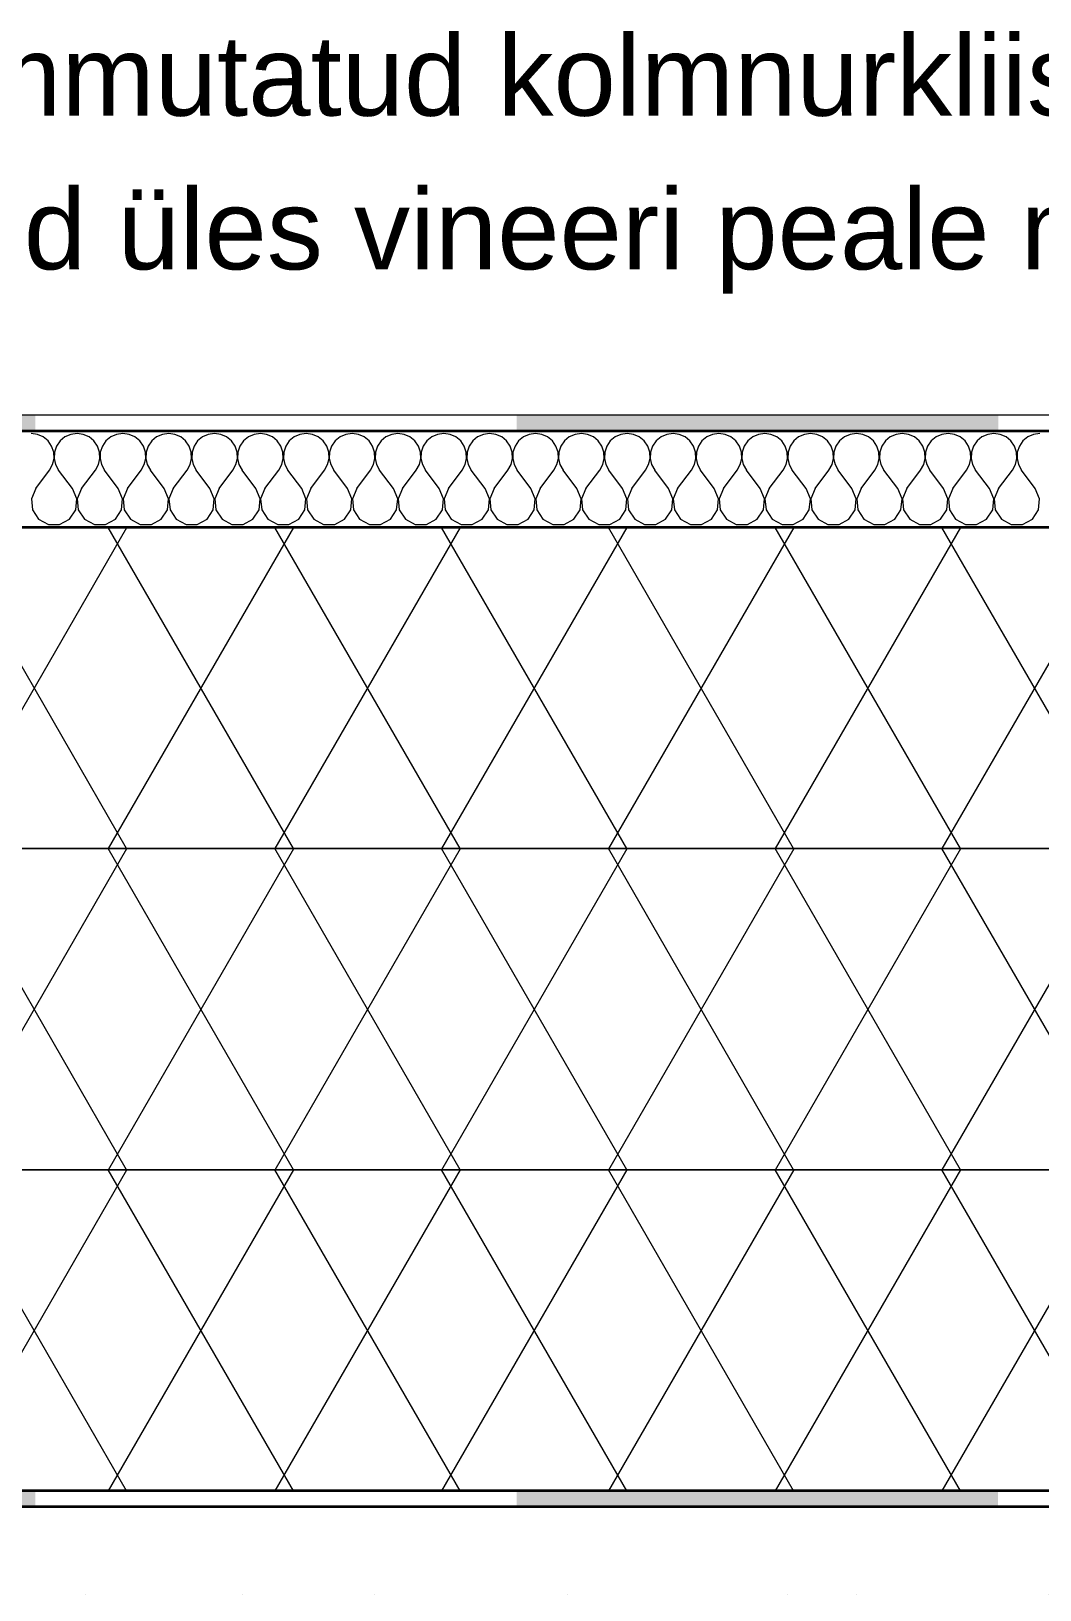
# Model space of a CAD drawing. Header units: millimetres. Extents: x 1788 to 4632, y 2793 to 4765.
# Drawn here: x 3748.9 to 4063.2, y 3674.2 to 4159.6 of the extents above; entities that cross this region are included whole.
import ezdxf

# ---------------------------------------------------------------- set-up
doc = ezdxf.new("R2010")
doc.units = ezdxf.units.MM
doc.header["$MEASUREMENT"] = 0
doc.linetypes.add('Wipeout_Contour', pattern=[1000, 0, -1000])
for name, color, linetype, lineweight in [('2D Drafting - General_Pen_No__1', 7, 'Continuous', 13), ('New_0_Pen_No__2', 8, 'Continuous', 15), ('New_Shell - Roof_Pen_No__1', 7, 'Continuous', 13), ('New_Shell - Roof_Pen_No__21', 7, 'Continuous', 35), ('Structural - Bearing_Pen_No__1', 7, 'Continuous', 13)]:
    doc.layers.add(name, color=color, linetype=linetype, lineweight=lineweight)
doc.layers.add('New_Shell - Roof', color=7, linetype='Continuous')
doc.layers.add('Structural - Bearing', color=7, linetype='Continuous')
doc.styles.add('GENERATED_STYLE_1', font='')
doc.styles.get('GENERATED_STYLE_1').set_extended_font_data('Arial')
doc.dimstyles.new('GENERATED_STYLE__2', dxfattribs={"dimtxt": 0.18, "dimasz": 18.24, "dimexe": 0.18, "dimexo": 0.0625, "dimgap": 0, "dimtad": 0, "dimtih": 1, "dimtoh": 1, "dimdec": 4, "dimzin": 0, "dimdsep": 46, "dimcen": 0.09, "dimadec": 0, "dimazin": 0, "dimtfac": 1, "dimtdec": 4, "dimtmove": 0, "dimatfit": 3, "dimldrblk": 'ARROWHEAD_5', "dimfxl": 0, "dimtolj": 1, "dimtzin": 0, "dimarcsym": 0})

# ---------------------------------------------------------------- blocks, each defined once
blk = doc.blocks.new('*X2')
at = {"layer": 'New_Shell - Roof_Pen_No__1', "color": 7, "linetype": 'Continuous', "lineweight": 13}
for p, q in [((3750.84, 4034.01), (3748.89, 4034.29)), ((3752.65, 4033.22), (3750.84, 4034.01)), ((3761.23, 4034.01), (3759.42, 4033.22)), ((3763.18, 4034.29), (3761.23, 4034.01)), ((3765.13, 4034.01), (3763.18, 4034.29)), ((3766.93, 4033.22), (3765.13, 4034.01)), ((3775.51, 4034.01), (3773.71, 4033.22)), ((3777.46, 4034.29), (3775.51, 4034.01)), ((3779.41, 4034.01), (3777.46, 4034.29)), ((3781.22, 4033.22), (3779.41, 4034.01)), ((3789.8, 4034.01), (3787.99, 4033.22)), ((3791.75, 4034.29), (3789.8, 4034.01)), ((3793.7, 4034.01), (3791.75, 4034.29)), ((3795.5, 4033.22), (3793.7, 4034.01)), ((3804.08, 4034.01), (3802.28, 4033.22)), ((3806.03, 4034.29), (3804.08, 4034.01)), ((3807.99, 4034.01), (3806.03, 4034.29)), ((3809.79, 4033.22), (3807.99, 4034.01)), ((3818.37, 4034.01), (3816.56, 4033.22)), ((3820.32, 4034.29), (3818.37, 4034.01)), ((3822.27, 4034.01), (3820.32, 4034.29)), ((3824.08, 4033.22), (3822.27, 4034.01)), ((3832.65, 4034.01), (3830.85, 4033.22)), ((3834.61, 4034.29), (3832.65, 4034.01)), ((3836.56, 4034.01), (3834.61, 4034.29)), ((3838.36, 4033.22), (3836.56, 4034.01)), ((3846.94, 4034.01), (3845.14, 4033.22)), ((3848.89, 4034.29), (3846.94, 4034.01)), ((3850.84, 4034.01), (3848.89, 4034.29)), ((3852.65, 4033.22), (3850.84, 4034.01)), ((3861.23, 4034.01), (3859.42, 4033.22)), ((3863.18, 4034.29), (3861.23, 4034.01)), ((3865.13, 4034.01), (3863.18, 4034.29)), ((3866.93, 4033.22), (3865.13, 4034.01)), ((3875.51, 4034.01), (3873.71, 4033.22)), ((3877.46, 4034.29), (3875.51, 4034.01)), ((3879.41, 4034.01), (3877.46, 4034.29)), ((3881.22, 4033.22), (3879.41, 4034.01)), ((3889.8, 4034.01), (3887.99, 4033.22)), ((3891.75, 4034.29), (3889.8, 4034.01)), ((3893.7, 4034.01), (3891.75, 4034.29)), ((3895.5, 4033.22), (3893.7, 4034.01)), ((3904.08, 4034.01), (3902.28, 4033.22)), ((3906.03, 4034.29), (3904.08, 4034.01)), ((3907.99, 4034.01), (3906.03, 4034.29)), ((3909.79, 4033.22), (3907.99, 4034.01)), ((3918.37, 4034.01), (3916.56, 4033.22)), ((3920.32, 4034.29), (3918.37, 4034.01)), ((3922.27, 4034.01), (3920.32, 4034.29)), ((3924.08, 4033.22), (3922.27, 4034.01)), ((3932.65, 4034.01), (3930.85, 4033.22)), ((3934.61, 4034.29), (3932.65, 4034.01)), ((3936.56, 4034.01), (3934.61, 4034.29)), ((3938.36, 4033.22), (3936.56, 4034.01)), ((3946.94, 4034.01), (3945.14, 4033.22)), ((3948.89, 4034.29), (3946.94, 4034.01)), ((3950.84, 4034.01), (3948.89, 4034.29)), ((3952.65, 4033.22), (3950.84, 4034.01)), ((3961.23, 4034.01), (3959.42, 4033.22)), ((3963.18, 4034.29), (3961.23, 4034.01)), ((3965.13, 4034.01), (3963.18, 4034.29)), ((3966.93, 4033.22), (3965.13, 4034.01)), ((3975.51, 4034.01), (3973.71, 4033.22)), ((3977.46, 4034.29), (3975.51, 4034.01)), ((3979.41, 4034.01), (3977.46, 4034.29)), ((3981.22, 4033.22), (3979.41, 4034.01)), ((3989.8, 4034.01), (3987.99, 4033.22)), ((3991.75, 4034.29), (3989.8, 4034.01)), ((3993.7, 4034.01), (3991.75, 4034.29)), ((3995.5, 4033.22), (3993.7, 4034.01)), ((4004.08, 4034.01), (4002.28, 4033.22)), ((4006.03, 4034.29), (4004.08, 4034.01)), ((4007.99, 4034.01), (4006.03, 4034.29)), ((4009.79, 4033.22), (4007.99, 4034.01)), ((4018.37, 4034.01), (4016.56, 4033.22)), ((4020.32, 4034.29), (4018.37, 4034.01)), ((4022.27, 4034.01), (4020.32, 4034.29)), ((4024.08, 4033.22), (4022.27, 4034.01)), ((4032.65, 4034.01), (4030.85, 4033.22)), ((4034.61, 4034.29), (4032.65, 4034.01)), ((4036.56, 4034.01), (4034.61, 4034.29)), ((4038.36, 4033.22), (4036.56, 4034.01)), ((4046.94, 4034.01), (4045.14, 4033.22)), ((4048.89, 4034.29), (4046.94, 4034.01)), ((4050.84, 4034.01), (4048.89, 4034.29)), ((4052.65, 4033.22), (4050.84, 4034.01)), ((4061.23, 4034.01), (4059.42, 4033.22)), ((4063.18, 4034.29), (4061.23, 4034.01)), ((3754.16, 4031.96), (3752.65, 4033.22)), ((3755.28, 4030.34), (3754.16, 4031.96)), ((3755.91, 4028.47), (3755.28, 4030.34)), ((3756.79, 4030.34), (3756.16, 4028.47)), ((3757.9, 4031.96), (3756.79, 4030.34)), ((3759.42, 4033.22), (3757.9, 4031.96)), ((3768.45, 4031.96), (3766.93, 4033.22)), ((3769.57, 4030.34), (3768.45, 4031.96)), ((3770.2, 4028.47), (3769.57, 4030.34)), ((3771.07, 4030.34), (3770.44, 4028.47)), ((3772.19, 4031.96), (3771.07, 4030.34)), ((3773.71, 4033.22), (3772.19, 4031.96)), ((3782.74, 4031.96), (3781.22, 4033.22)), ((3783.85, 4030.34), (3782.74, 4031.96)), ((3784.48, 4028.47), (3783.85, 4030.34)), ((3785.36, 4030.34), (3784.73, 4028.47)), ((3786.48, 4031.96), (3785.36, 4030.34)), ((3787.99, 4033.22), (3786.48, 4031.96)), ((3797.02, 4031.96), (3795.5, 4033.22)), ((3798.14, 4030.34), (3797.02, 4031.96)), ((3798.77, 4028.47), (3798.14, 4030.34)), ((3799.65, 4030.34), (3799.02, 4028.47)), ((3800.76, 4031.96), (3799.65, 4030.34)), ((3802.28, 4033.22), (3800.76, 4031.96)), ((3811.31, 4031.96), (3809.79, 4033.22)), ((3812.42, 4030.34), (3811.31, 4031.96)), ((3813.05, 4028.47), (3812.42, 4030.34)), ((3813.93, 4030.34), (3813.3, 4028.47)), ((3815.05, 4031.96), (3813.93, 4030.34)), ((3816.56, 4033.22), (3815.05, 4031.96)), ((3825.59, 4031.96), (3824.08, 4033.22)), ((3826.71, 4030.34), (3825.59, 4031.96)), ((3827.34, 4028.47), (3826.71, 4030.34)), ((3828.22, 4030.34), (3827.59, 4028.47)), ((3829.33, 4031.96), (3828.22, 4030.34)), ((3830.85, 4033.22), (3829.33, 4031.96)), ((3839.88, 4031.96), (3838.36, 4033.22)), ((3840.99, 4030.34), (3839.88, 4031.96)), ((3841.62, 4028.47), (3840.99, 4030.34)), ((3842.5, 4030.34), (3841.87, 4028.47)), ((3843.62, 4031.96), (3842.5, 4030.34)), ((3845.14, 4033.22), (3843.62, 4031.96)), ((3854.16, 4031.96), (3852.65, 4033.22)), ((3855.28, 4030.34), (3854.16, 4031.96)), ((3855.91, 4028.47), (3855.28, 4030.34)), ((3856.79, 4030.34), (3856.16, 4028.47)), ((3857.9, 4031.96), (3856.79, 4030.34)), ((3859.42, 4033.22), (3857.9, 4031.96)), ((3868.45, 4031.96), (3866.93, 4033.22)), ((3869.57, 4030.34), (3868.45, 4031.96)), ((3870.2, 4028.47), (3869.57, 4030.34)), ((3871.07, 4030.34), (3870.44, 4028.47)), ((3872.19, 4031.96), (3871.07, 4030.34)), ((3873.71, 4033.22), (3872.19, 4031.96)), ((3882.74, 4031.96), (3881.22, 4033.22)), ((3883.85, 4030.34), (3882.74, 4031.96)), ((3884.48, 4028.47), (3883.85, 4030.34)), ((3885.36, 4030.34), (3884.73, 4028.47)), ((3886.48, 4031.96), (3885.36, 4030.34)), ((3887.99, 4033.22), (3886.48, 4031.96)), ((3897.02, 4031.96), (3895.5, 4033.22)), ((3898.14, 4030.34), (3897.02, 4031.96)), ((3898.77, 4028.47), (3898.14, 4030.34)), ((3899.65, 4030.34), (3899.02, 4028.47)), ((3900.76, 4031.96), (3899.65, 4030.34)), ((3902.28, 4033.22), (3900.76, 4031.96)), ((3911.31, 4031.96), (3909.79, 4033.22)), ((3912.42, 4030.34), (3911.31, 4031.96)), ((3913.05, 4028.47), (3912.42, 4030.34)), ((3913.93, 4030.34), (3913.3, 4028.47)), ((3915.05, 4031.96), (3913.93, 4030.34)), ((3916.56, 4033.22), (3915.05, 4031.96)), ((3925.59, 4031.96), (3924.08, 4033.22)), ((3926.71, 4030.34), (3925.59, 4031.96)), ((3927.34, 4028.47), (3926.71, 4030.34)), ((3928.22, 4030.34), (3927.59, 4028.47)), ((3929.33, 4031.96), (3928.22, 4030.34)), ((3930.85, 4033.22), (3929.33, 4031.96)), ((3939.88, 4031.96), (3938.36, 4033.22)), ((3940.99, 4030.34), (3939.88, 4031.96)), ((3941.62, 4028.47), (3940.99, 4030.34)), ((3942.5, 4030.34), (3941.87, 4028.47)), ((3943.62, 4031.96), (3942.5, 4030.34)), ((3945.14, 4033.22), (3943.62, 4031.96)), ((3954.16, 4031.96), (3952.65, 4033.22)), ((3955.28, 4030.34), (3954.16, 4031.96)), ((3955.91, 4028.47), (3955.28, 4030.34)), ((3956.79, 4030.34), (3956.16, 4028.47)), ((3957.9, 4031.96), (3956.79, 4030.34)), ((3959.42, 4033.22), (3957.9, 4031.96)), ((3968.45, 4031.96), (3966.93, 4033.22)), ((3969.57, 4030.34), (3968.45, 4031.96)), ((3970.2, 4028.47), (3969.57, 4030.34)), ((3971.07, 4030.34), (3970.44, 4028.47)), ((3972.19, 4031.96), (3971.07, 4030.34)), ((3973.71, 4033.22), (3972.19, 4031.96)), ((3982.74, 4031.96), (3981.22, 4033.22)), ((3983.85, 4030.34), (3982.74, 4031.96)), ((3984.48, 4028.47), (3983.85, 4030.34)), ((3985.36, 4030.34), (3984.73, 4028.47)), ((3986.48, 4031.96), (3985.36, 4030.34)), ((3987.99, 4033.22), (3986.48, 4031.96)), ((3997.02, 4031.96), (3995.5, 4033.22)), ((3998.14, 4030.34), (3997.02, 4031.96)), ((3998.77, 4028.47), (3998.14, 4030.34)), ((3999.65, 4030.34), (3999.02, 4028.47)), ((4000.76, 4031.96), (3999.65, 4030.34)), ((4002.28, 4033.22), (4000.76, 4031.96)), ((4011.31, 4031.96), (4009.79, 4033.22)), ((4012.42, 4030.34), (4011.31, 4031.96)), ((4013.05, 4028.47), (4012.42, 4030.34)), ((4013.93, 4030.34), (4013.3, 4028.47)), ((4015.05, 4031.96), (4013.93, 4030.34)), ((4016.56, 4033.22), (4015.05, 4031.96)), ((4025.59, 4031.96), (4024.08, 4033.22)), ((4026.71, 4030.34), (4025.59, 4031.96)), ((4027.34, 4028.47), (4026.71, 4030.34)), ((4028.22, 4030.34), (4027.59, 4028.47)), ((4029.33, 4031.96), (4028.22, 4030.34)), ((4030.85, 4033.22), (4029.33, 4031.96)), ((4039.88, 4031.96), (4038.36, 4033.22)), ((4040.99, 4030.34), (4039.88, 4031.96)), ((4041.62, 4028.47), (4040.99, 4030.34)), ((4042.5, 4030.34), (4041.87, 4028.47)), ((4043.62, 4031.96), (4042.5, 4030.34)), ((4045.14, 4033.22), (4043.62, 4031.96)), ((4054.16, 4031.96), (4052.65, 4033.22)), ((4055.28, 4030.34), (4054.16, 4031.96)), ((4055.91, 4028.47), (4055.28, 4030.34)), ((4056.79, 4030.34), (4056.16, 4028.47)), ((4057.9, 4031.96), (4056.79, 4030.34)), ((4059.42, 4033.22), (4057.9, 4031.96)), ((3754.61, 4022.86), (3755.56, 4024.58)), ((3755.56, 4024.58), (3756.01, 4026.5)), ((3756.01, 4026.5), (3755.91, 4028.47)), ((3756.16, 4028.47), (3756.06, 4026.5)), ((3756.06, 4026.5), (3756.51, 4024.58)), ((3756.51, 4024.58), (3757.46, 4022.86)), ((3768.89, 4022.86), (3769.84, 4024.58)), ((3769.84, 4024.58), (3770.29, 4026.5)), ((3770.29, 4026.5), (3770.2, 4028.47)), ((3770.44, 4028.47), (3770.35, 4026.5)), ((3770.35, 4026.5), (3770.79, 4024.58)), ((3770.79, 4024.58), (3771.75, 4022.86)), ((3783.18, 4022.86), (3784.13, 4024.58)), ((3784.13, 4024.58), (3784.58, 4026.5)), ((3784.58, 4026.5), (3784.48, 4028.47)), ((3784.73, 4028.47), (3784.63, 4026.5)), ((3784.63, 4026.5), (3785.08, 4024.58)), ((3785.08, 4024.58), (3786.03, 4022.86)), ((3797.46, 4022.86), (3798.42, 4024.58)), ((3798.42, 4024.58), (3798.86, 4026.5)), ((3798.86, 4026.5), (3798.77, 4028.47)), ((3799.02, 4028.47), (3798.92, 4026.5)), ((3798.92, 4026.5), (3799.37, 4024.58)), ((3799.37, 4024.58), (3800.32, 4022.86)), ((3811.75, 4022.86), (3812.7, 4024.58)), ((3812.7, 4024.58), (3813.15, 4026.5)), ((3813.15, 4026.5), (3813.05, 4028.47)), ((3813.3, 4028.47), (3813.21, 4026.5)), ((3813.21, 4026.5), (3813.65, 4024.58)), ((3813.65, 4024.58), (3814.61, 4022.86)), ((3826.03, 4022.86), (3826.99, 4024.58)), ((3826.99, 4024.58), (3827.43, 4026.5)), ((3827.43, 4026.5), (3827.34, 4028.47)), ((3827.59, 4028.47), (3827.49, 4026.5)), ((3827.49, 4026.5), (3827.94, 4024.58)), ((3827.94, 4024.58), (3828.89, 4022.86)), ((3840.32, 4022.86), (3841.27, 4024.58)), ((3841.27, 4024.58), (3841.72, 4026.5)), ((3841.72, 4026.5), (3841.62, 4028.47)), ((3841.87, 4028.47), (3841.78, 4026.5)), ((3841.78, 4026.5), (3842.22, 4024.58)), ((3842.22, 4024.58), (3843.18, 4022.86)), ((3854.61, 4022.86), (3855.56, 4024.58)), ((3855.56, 4024.58), (3856.01, 4026.5)), ((3856.01, 4026.5), (3855.91, 4028.47)), ((3856.16, 4028.47), (3856.06, 4026.5)), ((3856.06, 4026.5), (3856.51, 4024.58)), ((3856.51, 4024.58), (3857.46, 4022.86)), ((3868.89, 4022.86), (3869.84, 4024.58)), ((3869.84, 4024.58), (3870.29, 4026.5)), ((3870.29, 4026.5), (3870.2, 4028.47)), ((3870.44, 4028.47), (3870.35, 4026.5)), ((3870.35, 4026.5), (3870.79, 4024.58)), ((3870.79, 4024.58), (3871.75, 4022.86)), ((3883.18, 4022.86), (3884.13, 4024.58)), ((3884.13, 4024.58), (3884.58, 4026.5)), ((3884.58, 4026.5), (3884.48, 4028.47)), ((3884.73, 4028.47), (3884.63, 4026.5)), ((3884.63, 4026.5), (3885.08, 4024.58)), ((3885.08, 4024.58), (3886.03, 4022.86)), ((3897.46, 4022.86), (3898.42, 4024.58)), ((3898.42, 4024.58), (3898.86, 4026.5)), ((3898.86, 4026.5), (3898.77, 4028.47)), ((3899.02, 4028.47), (3898.92, 4026.5)), ((3898.92, 4026.5), (3899.37, 4024.58)), ((3899.37, 4024.58), (3900.32, 4022.86)), ((3911.75, 4022.86), (3912.7, 4024.58)), ((3912.7, 4024.58), (3913.15, 4026.5)), ((3913.15, 4026.5), (3913.05, 4028.47)), ((3913.3, 4028.47), (3913.21, 4026.5)), ((3913.21, 4026.5), (3913.65, 4024.58)), ((3913.65, 4024.58), (3914.61, 4022.86)), ((3926.03, 4022.86), (3926.99, 4024.58)), ((3926.99, 4024.58), (3927.43, 4026.5)), ((3927.43, 4026.5), (3927.34, 4028.47)), ((3927.59, 4028.47), (3927.49, 4026.5)), ((3927.49, 4026.5), (3927.94, 4024.58)), ((3927.94, 4024.58), (3928.89, 4022.86)), ((3940.32, 4022.86), (3941.27, 4024.58)), ((3941.27, 4024.58), (3941.72, 4026.5)), ((3941.72, 4026.5), (3941.62, 4028.47)), ((3941.87, 4028.47), (3941.78, 4026.5)), ((3941.78, 4026.5), (3942.22, 4024.58)), ((3942.22, 4024.58), (3943.18, 4022.86)), ((3954.61, 4022.86), (3955.56, 4024.58)), ((3955.56, 4024.58), (3956.01, 4026.5)), ((3956.01, 4026.5), (3955.91, 4028.47)), ((3956.16, 4028.47), (3956.06, 4026.5)), ((3956.06, 4026.5), (3956.51, 4024.58)), ((3956.51, 4024.58), (3957.46, 4022.86)), ((3968.89, 4022.86), (3969.84, 4024.58)), ((3969.84, 4024.58), (3970.29, 4026.5)), ((3970.29, 4026.5), (3970.2, 4028.47)), ((3970.44, 4028.47), (3970.35, 4026.5)), ((3970.35, 4026.5), (3970.79, 4024.58)), ((3970.79, 4024.58), (3971.75, 4022.86)), ((3983.18, 4022.86), (3984.13, 4024.58)), ((3984.13, 4024.58), (3984.58, 4026.5)), ((3984.58, 4026.5), (3984.48, 4028.47)), ((3984.73, 4028.47), (3984.63, 4026.5)), ((3984.63, 4026.5), (3985.08, 4024.58)), ((3985.08, 4024.58), (3986.03, 4022.86)), ((3997.46, 4022.86), (3998.42, 4024.58)), ((3998.42, 4024.58), (3998.86, 4026.5)), ((3998.86, 4026.5), (3998.77, 4028.47)), ((3999.02, 4028.47), (3998.92, 4026.5)), ((3998.92, 4026.5), (3999.37, 4024.58)), ((3999.37, 4024.58), (4000.32, 4022.86)), ((4011.75, 4022.86), (4012.7, 4024.58)), ((4012.7, 4024.58), (4013.15, 4026.5)), ((4013.15, 4026.5), (4013.05, 4028.47)), ((4013.3, 4028.47), (4013.21, 4026.5)), ((4013.21, 4026.5), (4013.65, 4024.58)), ((4013.65, 4024.58), (4014.61, 4022.86)), ((4026.03, 4022.86), (4026.99, 4024.58)), ((4026.99, 4024.58), (4027.43, 4026.5)), ((4027.43, 4026.5), (4027.34, 4028.47)), ((4027.59, 4028.47), (4027.49, 4026.5)), ((4027.49, 4026.5), (4027.94, 4024.58)), ((4027.94, 4024.58), (4028.89, 4022.86)), ((4040.32, 4022.86), (4041.27, 4024.58)), ((4041.27, 4024.58), (4041.72, 4026.5)), ((4041.72, 4026.5), (4041.62, 4028.47)), ((4041.87, 4028.47), (4041.78, 4026.5)), ((4041.78, 4026.5), (4042.22, 4024.58)), ((4042.22, 4024.58), (4043.18, 4022.86)), ((4054.61, 4022.86), (4055.56, 4024.58)), ((4055.56, 4024.58), (4056.01, 4026.5)), ((4056.01, 4026.5), (4055.91, 4028.47)), ((4056.16, 4028.47), (4056.06, 4026.5)), ((4056.06, 4026.5), (4056.51, 4024.58)), ((4056.51, 4024.58), (4057.46, 4022.86)), ((3750.32, 4017.14), (3754.61, 4022.86)), ((3761.75, 4017.14), (3757.46, 4022.86)), ((3764.61, 4017.14), (3768.89, 4022.86)), ((3776.03, 4017.14), (3771.75, 4022.86)), ((3778.89, 4017.14), (3783.18, 4022.86)), ((3790.32, 4017.14), (3786.03, 4022.86)), ((3793.18, 4017.14), (3797.46, 4022.86)), ((3804.61, 4017.14), (3800.32, 4022.86)), ((3807.46, 4017.14), (3811.75, 4022.86)), ((3818.89, 4017.14), (3814.61, 4022.86)), ((3821.75, 4017.14), (3826.03, 4022.86)), ((3833.18, 4017.14), (3828.89, 4022.86)), ((3836.03, 4017.14), (3840.32, 4022.86)), ((3847.46, 4017.14), (3843.18, 4022.86)), ((3850.32, 4017.14), (3854.61, 4022.86)), ((3861.75, 4017.14), (3857.46, 4022.86)), ((3864.61, 4017.14), (3868.89, 4022.86)), ((3876.03, 4017.14), (3871.75, 4022.86)), ((3878.89, 4017.14), (3883.18, 4022.86)), ((3890.32, 4017.14), (3886.03, 4022.86)), ((3893.18, 4017.14), (3897.46, 4022.86)), ((3904.61, 4017.14), (3900.32, 4022.86)), ((3907.46, 4017.14), (3911.75, 4022.86)), ((3918.89, 4017.14), (3914.61, 4022.86)), ((3921.75, 4017.14), (3926.03, 4022.86)), ((3933.18, 4017.14), (3928.89, 4022.86)), ((3936.03, 4017.14), (3940.32, 4022.86)), ((3947.46, 4017.14), (3943.18, 4022.86)), ((3950.32, 4017.14), (3954.61, 4022.86)), ((3961.75, 4017.14), (3957.46, 4022.86)), ((3964.61, 4017.14), (3968.89, 4022.86)), ((3976.03, 4017.14), (3971.75, 4022.86)), ((3978.89, 4017.14), (3983.18, 4022.86)), ((3990.32, 4017.14), (3986.03, 4022.86)), ((3993.18, 4017.14), (3997.46, 4022.86)), ((4004.61, 4017.14), (4000.32, 4022.86)), ((4007.46, 4017.14), (4011.75, 4022.86)), ((4018.89, 4017.14), (4014.61, 4022.86)), ((4021.75, 4017.14), (4026.03, 4022.86)), ((4033.18, 4017.14), (4028.89, 4022.86)), ((4036.03, 4017.14), (4040.32, 4022.86)), ((4047.46, 4017.14), (4043.18, 4022.86)), ((4050.32, 4017.14), (4054.61, 4022.86)), ((4061.75, 4017.14), (4057.46, 4022.86)), ((3750.32, 4017.14), (3748.97, 4013.93)), ((3763.1, 4013.93), (3761.75, 4017.14)), ((3764.61, 4017.14), (3763.26, 4013.93)), ((3777.38, 4013.93), (3776.03, 4017.14)), ((3778.89, 4017.14), (3777.54, 4013.93)), ((3791.67, 4013.93), (3790.32, 4017.14)), ((3793.18, 4017.14), (3791.83, 4013.93)), ((3805.95, 4013.93), (3804.61, 4017.14)), ((3807.46, 4017.14), (3806.12, 4013.93)), ((3820.24, 4013.93), (3818.89, 4017.14)), ((3821.75, 4017.14), (3820.4, 4013.93)), ((3834.52, 4013.93), (3833.18, 4017.14)), ((3836.03, 4017.14), (3834.69, 4013.93)), ((3848.81, 4013.93), (3847.46, 4017.14)), ((3850.32, 4017.14), (3848.97, 4013.93)), ((3863.1, 4013.93), (3861.75, 4017.14)), ((3864.61, 4017.14), (3863.26, 4013.93)), ((3877.38, 4013.93), (3876.03, 4017.14)), ((3878.89, 4017.14), (3877.54, 4013.93)), ((3891.67, 4013.93), (3890.32, 4017.14)), ((3893.18, 4017.14), (3891.83, 4013.93)), ((3905.95, 4013.93), (3904.61, 4017.14)), ((3907.46, 4017.14), (3906.12, 4013.93)), ((3920.24, 4013.93), (3918.89, 4017.14)), ((3921.75, 4017.14), (3920.4, 4013.93)), ((3934.52, 4013.93), (3933.18, 4017.14)), ((3936.03, 4017.14), (3934.69, 4013.93)), ((3948.81, 4013.93), (3947.46, 4017.14)), ((3950.32, 4017.14), (3948.97, 4013.93)), ((3963.1, 4013.93), (3961.75, 4017.14)), ((3964.61, 4017.14), (3963.26, 4013.93)), ((3977.38, 4013.93), (3976.03, 4017.14)), ((3978.89, 4017.14), (3977.54, 4013.93)), ((3991.67, 4013.93), (3990.32, 4017.14)), ((3993.18, 4017.14), (3991.83, 4013.93)), ((4005.95, 4013.93), (4004.61, 4017.14)), ((4007.46, 4017.14), (4006.12, 4013.93)), ((4020.24, 4013.93), (4018.89, 4017.14)), ((4021.75, 4017.14), (4020.4, 4013.93)), ((4034.52, 4013.93), (4033.18, 4017.14)), ((4036.03, 4017.14), (4034.69, 4013.93)), ((4048.81, 4013.93), (4047.46, 4017.14)), ((4050.32, 4017.14), (4048.97, 4013.93)), ((4063.1, 4013.93), (4061.75, 4017.14)), ((3748.97, 4013.93), (3749.3, 4010.47)), ((3749.3, 4010.47), (3751.23, 4007.57)), ((3760.84, 4007.57), (3762.77, 4010.47)), ((3762.77, 4010.47), (3763.1, 4013.93)), ((3763.26, 4013.93), (3763.59, 4010.47)), ((3763.59, 4010.47), (3765.51, 4007.57)), ((3775.13, 4007.57), (3777.05, 4010.47)), ((3777.05, 4010.47), (3777.38, 4013.93)), ((3777.54, 4013.93), (3777.87, 4010.47)), ((3777.87, 4010.47), (3779.8, 4007.57)), ((3789.41, 4007.57), (3791.34, 4010.47)), ((3791.34, 4010.47), (3791.67, 4013.93)), ((3791.83, 4013.93), (3792.16, 4010.47)), ((3792.16, 4010.47), (3794.09, 4007.57)), ((3803.7, 4007.57), (3805.62, 4010.47)), ((3805.62, 4010.47), (3805.95, 4013.93)), ((3806.12, 4013.93), (3806.44, 4010.47)), ((3806.44, 4010.47), (3808.37, 4007.57)), ((3817.98, 4007.57), (3819.91, 4010.47)), ((3819.91, 4010.47), (3820.24, 4013.93)), ((3820.4, 4013.93), (3820.73, 4010.47)), ((3820.73, 4010.47), (3822.66, 4007.57)), ((3832.27, 4007.57), (3834.2, 4010.47)), ((3834.2, 4010.47), (3834.52, 4013.93)), ((3834.69, 4013.93), (3835.02, 4010.47)), ((3835.02, 4010.47), (3836.94, 4007.57)), ((3846.55, 4007.57), (3848.48, 4010.47)), ((3848.48, 4010.47), (3848.81, 4013.93)), ((3848.97, 4013.93), (3849.3, 4010.47)), ((3849.3, 4010.47), (3851.23, 4007.57)), ((3860.84, 4007.57), (3862.77, 4010.47)), ((3862.77, 4010.47), (3863.1, 4013.93)), ((3863.26, 4013.93), (3863.59, 4010.47)), ((3863.59, 4010.47), (3865.51, 4007.57)), ((3875.13, 4007.57), (3877.05, 4010.47)), ((3877.05, 4010.47), (3877.38, 4013.93)), ((3877.54, 4013.93), (3877.87, 4010.47)), ((3877.87, 4010.47), (3879.8, 4007.57)), ((3889.41, 4007.57), (3891.34, 4010.47)), ((3891.34, 4010.47), (3891.67, 4013.93)), ((3891.83, 4013.93), (3892.16, 4010.47)), ((3892.16, 4010.47), (3894.09, 4007.57)), ((3903.7, 4007.57), (3905.62, 4010.47)), ((3905.62, 4010.47), (3905.95, 4013.93)), ((3906.12, 4013.93), (3906.44, 4010.47)), ((3906.44, 4010.47), (3908.37, 4007.57)), ((3917.98, 4007.57), (3919.91, 4010.47)), ((3919.91, 4010.47), (3920.24, 4013.93)), ((3920.4, 4013.93), (3920.73, 4010.47)), ((3920.73, 4010.47), (3922.66, 4007.57)), ((3932.27, 4007.57), (3934.2, 4010.47)), ((3934.2, 4010.47), (3934.52, 4013.93)), ((3934.69, 4013.93), (3935.02, 4010.47)), ((3935.02, 4010.47), (3936.94, 4007.57)), ((3946.55, 4007.57), (3948.48, 4010.47)), ((3948.48, 4010.47), (3948.81, 4013.93)), ((3948.97, 4013.93), (3949.3, 4010.47)), ((3949.3, 4010.47), (3951.23, 4007.57)), ((3960.84, 4007.57), (3962.77, 4010.47)), ((3962.77, 4010.47), (3963.1, 4013.93)), ((3963.26, 4013.93), (3963.59, 4010.47)), ((3963.59, 4010.47), (3965.51, 4007.57)), ((3975.13, 4007.57), (3977.05, 4010.47)), ((3977.05, 4010.47), (3977.38, 4013.93)), ((3977.54, 4013.93), (3977.87, 4010.47)), ((3977.87, 4010.47), (3979.8, 4007.57)), ((3989.41, 4007.57), (3991.34, 4010.47)), ((3991.34, 4010.47), (3991.67, 4013.93)), ((3991.83, 4013.93), (3992.16, 4010.47)), ((3992.16, 4010.47), (3994.09, 4007.57)), ((4003.7, 4007.57), (4005.62, 4010.47)), ((4005.62, 4010.47), (4005.95, 4013.93)), ((4006.12, 4013.93), (4006.44, 4010.47)), ((4006.44, 4010.47), (4008.37, 4007.57)), ((4017.98, 4007.57), (4019.91, 4010.47)), ((4019.91, 4010.47), (4020.24, 4013.93)), ((4020.4, 4013.93), (4020.73, 4010.47)), ((4020.73, 4010.47), (4022.66, 4007.57)), ((4032.27, 4007.57), (4034.2, 4010.47)), ((4034.2, 4010.47), (4034.52, 4013.93)), ((4034.69, 4013.93), (4035.02, 4010.47)), ((4035.02, 4010.47), (4036.94, 4007.57)), ((4046.55, 4007.57), (4048.48, 4010.47)), ((4048.48, 4010.47), (4048.81, 4013.93)), ((4048.97, 4013.93), (4049.3, 4010.47)), ((4049.3, 4010.47), (4051.23, 4007.57)), ((4060.84, 4007.57), (4062.77, 4010.47)), ((4062.77, 4010.47), (4063.1, 4013.93)), ((3751.23, 4007.57), (3754.29, 4005.93)), ((3754.29, 4005.93), (3757.77, 4005.93)), ((3757.77, 4005.93), (3760.84, 4007.57)), ((3765.51, 4007.57), (3768.58, 4005.93)), ((3768.58, 4005.93), (3772.06, 4005.93)), ((3772.06, 4005.93), (3775.13, 4007.57)), ((3779.8, 4007.57), (3782.87, 4005.93)), ((3782.87, 4005.93), (3786.35, 4005.93)), ((3786.35, 4005.93), (3789.41, 4007.57)), ((3794.09, 4007.57), (3797.15, 4005.93)), ((3797.15, 4005.93), (3800.63, 4005.93)), ((3800.63, 4005.93), (3803.7, 4007.57)), ((3808.37, 4007.57), (3811.44, 4005.93)), ((3811.44, 4005.93), (3814.92, 4005.93)), ((3814.92, 4005.93), (3817.98, 4007.57)), ((3822.66, 4007.57), (3825.72, 4005.93)), ((3825.72, 4005.93), (3829.2, 4005.93)), ((3829.2, 4005.93), (3832.27, 4007.57)), ((3836.94, 4007.57), (3840.01, 4005.93)), ((3840.01, 4005.93), (3843.49, 4005.93)), ((3843.49, 4005.93), (3846.55, 4007.57)), ((3851.23, 4007.57), (3854.29, 4005.93)), ((3854.29, 4005.93), (3857.77, 4005.93)), ((3857.77, 4005.93), (3860.84, 4007.57)), ((3865.51, 4007.57), (3868.58, 4005.93)), ((3868.58, 4005.93), (3872.06, 4005.93)), ((3872.06, 4005.93), (3875.13, 4007.57)), ((3879.8, 4007.57), (3882.87, 4005.93)), ((3882.87, 4005.93), (3886.35, 4005.93)), ((3886.35, 4005.93), (3889.41, 4007.57)), ((3894.09, 4007.57), (3897.15, 4005.93)), ((3897.15, 4005.93), (3900.63, 4005.93)), ((3900.63, 4005.93), (3903.7, 4007.57)), ((3908.37, 4007.57), (3911.44, 4005.93)), ((3911.44, 4005.93), (3914.92, 4005.93)), ((3914.92, 4005.93), (3917.98, 4007.57)), ((3922.66, 4007.57), (3925.72, 4005.93)), ((3925.72, 4005.93), (3929.2, 4005.93)), ((3929.2, 4005.93), (3932.27, 4007.57)), ((3936.94, 4007.57), (3940.01, 4005.93)), ((3940.01, 4005.93), (3943.49, 4005.93)), ((3943.49, 4005.93), (3946.55, 4007.57)), ((3951.23, 4007.57), (3954.29, 4005.93)), ((3954.29, 4005.93), (3957.77, 4005.93)), ((3957.77, 4005.93), (3960.84, 4007.57)), ((3965.51, 4007.57), (3968.58, 4005.93)), ((3968.58, 4005.93), (3972.06, 4005.93)), ((3972.06, 4005.93), (3975.13, 4007.57)), ((3979.8, 4007.57), (3982.87, 4005.93)), ((3982.87, 4005.93), (3986.35, 4005.93)), ((3986.35, 4005.93), (3989.41, 4007.57)), ((3994.09, 4007.57), (3997.15, 4005.93)), ((3997.15, 4005.93), (4000.63, 4005.93)), ((4000.63, 4005.93), (4003.7, 4007.57)), ((4008.37, 4007.57), (4011.44, 4005.93)), ((4011.44, 4005.93), (4014.92, 4005.93)), ((4014.92, 4005.93), (4017.98, 4007.57)), ((4022.66, 4007.57), (4025.72, 4005.93)), ((4025.72, 4005.93), (4029.2, 4005.93)), ((4029.2, 4005.93), (4032.27, 4007.57)), ((4036.94, 4007.57), (4040.01, 4005.93)), ((4040.01, 4005.93), (4043.49, 4005.93)), ((4043.49, 4005.93), (4046.55, 4007.57)), ((4051.23, 4007.57), (4054.29, 4005.93)), ((4054.29, 4005.93), (4057.77, 4005.93)), ((4057.77, 4005.93), (4060.84, 4007.57))]:
    blk.add_line(p, q, dxfattribs=at)
blk = doc.blocks.new('*X3')
at = {"layer": 'New_Shell - Roof', "linetype": 'Continuous', "lineweight": 0, "true_color": 0x000000}
for points in [[(3750.18, 3705), (3600.18, 3705), (3600.18, 3700), (3750.18, 3700)], [(4050.18, 3705), (3900.18, 3705), (3900.18, 3700), (4050.18, 3700)]]:
    blk.add_hatch(color=18, dxfattribs=at).paths.add_polyline_path(points)
blk = doc.blocks.new('*X4')
at = {"layer": 'New_Shell - Roof', "linetype": 'Continuous', "lineweight": 0, "true_color": 0x000000}
for points in [[(3750.2, 4040), (3600.2, 4040), (3600.2, 4035), (3750.2, 4035)], [(4050.2, 4040), (3900.19, 4040), (3900.19, 4035), (4050.2, 4035)]]:
    blk.add_hatch(color=18, dxfattribs=at).paths.add_polyline_path(points)
blk = doc.blocks.new('*X12')
at = {"layer": 'New_Shell - Roof', "linetype": 'Continuous', "lineweight": 0, "true_color": 0x000000}
for points in [[(3750.18, 3705), (3600.18, 3705), (3600.18, 3700), (3750.18, 3700)], [(4050.18, 3705), (3900.18, 3705), (3900.18, 3700), (4050.18, 3700)]]:
    blk.add_hatch(color=18, dxfattribs=at).paths.add_polyline_path(points)
blk = doc.blocks.new('ARROWHEAD_5')
at = {"linetype": 'Continuous', "lineweight": 0}
blk.add_hatch(color=0, dxfattribs=at).paths.add_polyline_path([(-1, 0.2679), (0, 0), (-1, -0.2679)])
at = {"color": 0, "linetype": 'Continuous', "lineweight": 0}
blk.add_line((0, 0), (-1, 0), dxfattribs=at)

msp = doc.modelspace()

# ---------------------------------------------------------------- hatches: boundary and pattern name
at = {"layer": '2D Drafting - General_Pen_No__1', "linetype": 'Continuous', "lineweight": 13}
h = msp.add_hatch(dxfattribs=at)
h.set_pattern_fill('Lightweight_Concrete_0001', style=0, pattern_type=2)
h.set_pattern_definition([(0, (3105.76, 3642.5), (0, 311.77), [19.5, -160.5]), (0, (3195.76, 3798.4), (0, 311.77), [19.5, -160.5]), (60, (3105.76, 3642.5), (-270, 155.885), [19.5, -160.5]), (60, (3285.76, 3642.5), (-270, 155.885), [19.5, -160.5]), (120, (3125.26, 3642.5), (270, 155.885), [19.5, -160.5]), (120, (3305.26, 3642.5), (270, 155.885), [19.5, -160.5]), (0, (3105.76, 3672.5), (0, 60), [0, -60, 0, -90]), (45, (3135.76, 3672.5), (-42.4264, 42.4264), [0, -45, 0, -75])])
h.paths.add_polyline_path([(3034.58, 3500), (3034.58, 3700), (4632.1, 3700), (4632.1, 3500)])

# ---------------------------------------------------------------- linework, layer by layer
at = {"layer": '2D Drafting - General_Pen_No__1', "color": 7, "linetype": 'Continuous', "lineweight": 13, "flags": 128}
msp.add_lwpolyline([(3034.58, 3500), (3034.58, 3700), (4632.1, 3700), (4632.1, 3500)], close=True, dxfattribs=at)
at = {"layer": 'New_Shell - Roof_Pen_No__1', "color": 7, "linetype": 'Continuous', "lineweight": 13, "flags": 128}
msp.add_lwpolyline([(3251.83, 4040), (3249.76, 4035), (4632.1, 4035), (4632.1, 4040)], close=True, dxfattribs=at)
at = {"layer": 'New_Shell - Roof_Pen_No__21', "color": 7, "linetype": 'Continuous', "lineweight": 35}
for p, q in [((4399.06, 4035), (3224.99, 4035)), ((4399.06, 3700), (3224.99, 3700))]:
    msp.add_line(p, q, dxfattribs=at)

# ---------------------------------------------------------------- block references
at = {"layer": 'New_Shell - Roof_Pen_No__1', "color": 7, "linetype": 'Continuous', "lineweight": 13}
msp.add_blockref('*X4', (0, 0), dxfattribs=at)

# ---------------------------------------------------------------- texts
at = {"layer": 'New_0_Pen_No__2', "color": 8, "linetype": 'Continuous', "lineweight": 15, "char_height": 25, "attachment_point": 9, "style": 'GENERATED_STYLE_1'}
for s, insert in [('\\A1;{\\pqr;\\fArial|b0|i0|c0|p34;Sügavimmutatud kolmnurkliist 50x50mm}', (4249.32, 4125.7)), ('\\A1;{\\pqr;\\fArial|b0|i0|c0|p34;SBS pööratud üles vineeri peale \\fArial|b0|i0|c0|p34;min. 300mm}', (4249.32, 4077.86))]:
    msp.add_mtext(s, dxfattribs=dict(at, insert=insert))

# ---------------------------------------------------------------- leaders
at = {"layer": 'New_0_Pen_No__2', "color": 8, "linetype": 'Continuous', "lineweight": 15, "annotation_type": 0, "has_hookline": 1, "hookline_direction": 0, "text_width": 622.55}
msp.add_leader([(3217.37, 4051.93), (3296.71, 4125.7), (3626.77, 4125.7)], dimstyle='GENERATED_STYLE__2', dxfattribs=at)

# ---------------------------------------------------------------- wipeouts: each hides what was drawn before it
at = {"color": 254, "linetype": 'Wipeout_Contour', "lineweight": 0, "ltscale": 26765.222533}
msp.add_wipeout([(4632.1, 3805), (4632.1, 3705), (3251.83, 3705), (3204.76, 3751.89), (3204.76, 3805)], dxfattribs=at).dxf.layer = 'Structural - Bearing'

# ---------------------------------------------------------------- next in the draw order: hatches: boundary and pattern name
at = {"layer": 'Structural - Bearing_Pen_No__1', "linetype": 'Continuous', "lineweight": 13}
h = msp.add_hatch(dxfattribs=at)
h.set_pattern_fill('Batt_Insulation_0001', style=0, pattern_type=2)
h.set_pattern_definition([(120, (4165.476, 4204.864), (38.9711, 22.5), []), (60, (4165.476, 4204.864), (-38.9711, 22.5), [])])
h.paths.add_polyline_path([(4632.1, 3805), (4632.1, 3705), (3251.83, 3705), (3204.76, 3751.89), (3204.76, 3805)])

# ---------------------------------------------------------------- next in the draw order: linework, layer by layer
at = {"layer": 'New_Shell - Roof_Pen_No__1', "color": 7, "linetype": 'Continuous', "lineweight": 13, "flags": 128}
msp.add_lwpolyline([(3249.76, 3700), (3251.83, 3705), (4632.1, 3705), (4632.1, 3700)], close=True, dxfattribs=at)
at = {"layer": 'New_Shell - Roof_Pen_No__21', "color": 7, "linetype": 'Continuous', "lineweight": 35}
msp.add_line((4399.06, 3705), (3244.76, 3705), dxfattribs=at)
at = {"layer": 'Structural - Bearing_Pen_No__1', "color": 7, "linetype": 'Continuous', "lineweight": 13, "flags": 128}
msp.add_lwpolyline([(4632.1, 3805), (4632.1, 3705), (3251.83, 3705), (3204.76, 3751.89), (3204.76, 3805)], close=True, dxfattribs=at)

# ---------------------------------------------------------------- next in the draw order: block references
at = {"layer": 'New_Shell - Roof_Pen_No__1', "color": 7, "linetype": 'Continuous', "lineweight": 13}
for name in ['*X3', '*X12']:
    msp.add_blockref(name, (0, 0), dxfattribs=at)

# ---------------------------------------------------------------- next in the draw order: wipeouts: each hides what was drawn before it
at = {"color": 254, "linetype": 'Wipeout_Contour', "lineweight": 0, "ltscale": 22079.629184}
msp.add_wipeout([(4632.1, 3805), (3204.76, 3805), (3204.76, 3905), (4632.1, 3905)], dxfattribs=at).dxf.layer = 'Structural - Bearing'

# ---------------------------------------------------------------- next in the draw order: hatches: boundary and pattern name
at = {"layer": 'Structural - Bearing_Pen_No__1', "linetype": 'Continuous', "lineweight": 13}
h = msp.add_hatch(dxfattribs=at)
h.set_pattern_fill('Batt_Insulation_0001', style=0, pattern_type=2)
h.set_pattern_definition([(120, (4165.476, 4304.864), (38.9711, 22.5), []), (60, (4165.476, 4304.864), (-38.9711, 22.5), [])])
h.paths.add_polyline_path([(4632.1, 3805), (3204.76, 3805), (3204.76, 3905), (4632.1, 3905)])

# ---------------------------------------------------------------- next in the draw order: linework, layer by layer
at = {"layer": 'Structural - Bearing_Pen_No__1', "color": 7, "linetype": 'Continuous', "lineweight": 13, "flags": 128}
msp.add_lwpolyline([(4632.1, 3805), (3204.76, 3805), (3204.76, 3905), (4632.1, 3905)], close=True, dxfattribs=at)

# ---------------------------------------------------------------- next in the draw order: wipeouts: each hides what was drawn before it
at = {"color": 254, "linetype": 'Wipeout_Contour', "lineweight": 0, "ltscale": 22363.116517}
msp.add_wipeout([(4632.1, 3905), (3204.76, 3905), (3204.76, 4005), (4632.1, 4005)], dxfattribs=at).dxf.layer = 'Structural - Bearing'

# ---------------------------------------------------------------- next in the draw order: hatches: boundary and pattern name
at = {"layer": 'Structural - Bearing_Pen_No__1', "linetype": 'Continuous', "lineweight": 13}
h = msp.add_hatch(dxfattribs=at)
h.set_pattern_fill('Batt_Insulation_0001', style=0, pattern_type=2)
h.set_pattern_definition([(120, (4165.476, 4404.864), (38.9711, 22.5), []), (60, (4165.476, 4404.864), (-38.9711, 22.5), [])])
h.paths.add_polyline_path([(4632.1, 3905), (3204.76, 3905), (3204.76, 4005), (4632.1, 4005)])

# ---------------------------------------------------------------- next in the draw order: linework, layer by layer
at = {"layer": 'New_Shell - Roof_Pen_No__1', "color": 7, "linetype": 'Continuous', "lineweight": 13, "flags": 128}
msp.add_lwpolyline([(3199.76, 4035), (3199.76, 4005), (4632.1, 4005), (4632.1, 4035)], close=True, dxfattribs=at)
at = {"layer": 'New_Shell - Roof_Pen_No__21', "color": 7, "linetype": 'Continuous', "lineweight": 35}
msp.add_line((4399.06, 4005), (3224.99, 4005), dxfattribs=at)
at = {"layer": 'Structural - Bearing_Pen_No__1', "color": 7, "linetype": 'Continuous', "lineweight": 13, "flags": 128}
msp.add_lwpolyline([(4632.1, 3905), (3204.76, 3905), (3204.76, 4005), (4632.1, 4005)], close=True, dxfattribs=at)

# ---------------------------------------------------------------- next in the draw order: block references
at = {"layer": 'New_Shell - Roof_Pen_No__1', "color": 7, "linetype": 'Continuous', "lineweight": 13}
msp.add_blockref('*X2', (0, 0), dxfattribs=at)

# ---------------------------------------------------------------- next in the draw order: leaders
at = {"layer": 'New_0_Pen_No__2', "color": 8, "linetype": 'Continuous', "lineweight": 15, "annotation_type": 0, "has_hookline": 1, "hookline_direction": 0, "text_width": 696.33}
msp.add_leader([(3206.51, 3884.55), (3390.31, 4077.86), (3553, 4077.86)], dimstyle='GENERATED_STYLE__2', dxfattribs=at)

doc.saveas('drawing.dxf')
